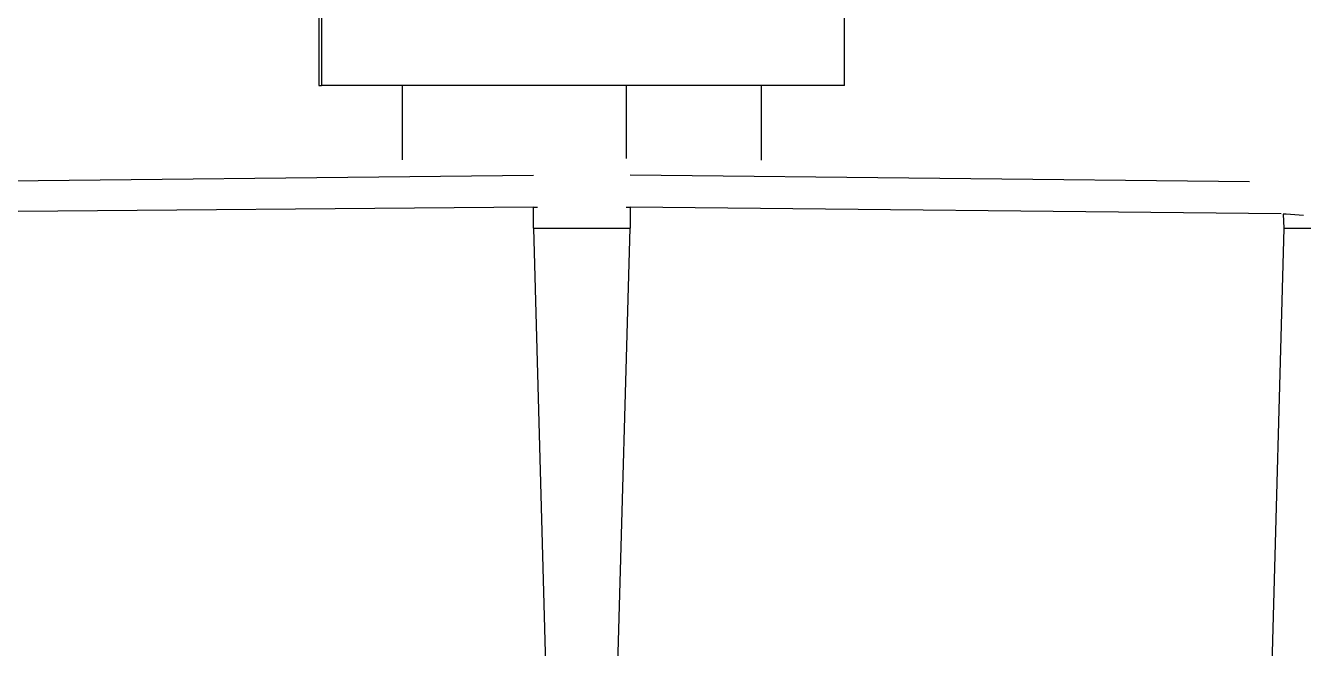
# Model space of a CAD drawing. Extents: x 0 to 16296672895, y -37409619871 to 0.
# Drawn here: x 16296672113.44 to 16296672151.12, y -37409617871.88 to -37409617853.52 of the extents above; entities that cross this region are included whole.
import ezdxf

# ---------------------------------------------------------------- set-up
doc = ezdxf.new("R2010")
doc.units = 0
doc.header["$LTSCALE"] = 10
doc.header["$MEASUREMENT"] = 0
doc.layers.add('1', color=7, linetype='CONTINUOUS')

msp = doc.modelspace()

# ---------------------------------------------------------------- linework, layer by layer
at = {"layer": '1', "color": 7, "linetype": 'Continuous'}
for p, q in [((16296672122.093109, -37409617844.088608), (16296672122.093109, -37409617855.288597)), ((16296672122.165039, -37409617844.088608), (16296672122.165039, -37409617855.288597)), ((16296672137.593109, -37409617855.288597), (16296672137.593109, -37409617844.088608)), ((16296672122.093109, -37409617855.288597), (16296672122.165039, -37409617855.288597)), ((16296672137.593109, -37409617855.288597), (16296672122.165039, -37409617855.288597)), ((16296672124.543119, -37409617855.288597), (16296672124.543119, -37409617857.483109)), ((16296672131.148899, -37409617855.288597), (16296672131.148899, -37409617857.443977)), ((16296672135.14311, -37409617857.487106), (16296672135.14311, -37409617855.288597)), ((16296672128.420219, -37409617858.879303), (16296672128.535311, -37409617858.879097)), ((16296672128.420219, -37409617859.490982), (16296672128.420219, -37409617858.879303)), ((16296672131.150921, -37409617858.879097), (16296672131.26601, -37409617858.879303)), ((16296672131.26601, -37409617858.879303), (16296672131.26601, -37409617859.490982)), ((16296672150.61047, -37409617859.086388), (16296672150.52103, -37409617859.08007)), ((16296672150.52103, -37409617859.08007), (16296672150.542561, -37409617859.490982)), ((16296672151.12162, -37409617859.122871), (16296672150.61047, -37409617859.086388)), ((16296672128.420219, -37409617859.490982), (16296672128.776649, -37409617872.366409)), ((16296672128.420219, -37409617859.490982), (16296672131.26601, -37409617859.490982)), ((16296672130.90958, -37409617872.366409), (16296672131.26601, -37409617859.490982)), ((16296672150.542561, -37409617859.490982), (16296672150.12508, -37409617874.571762)), ((16296672150.542561, -37409617859.490982), (16296672153.230511, -37409617859.490982))]:
    msp.add_line(p, q, dxfattribs=at)
for points in [[(16296672117.587681, -37409617854.809303, 0), (16296672120.041479, -37409617854.688103, 0), (16296672122.07316, -37409617854.608841, 0)], [(16296672137.612761, -37409617854.608948, 0), (16296672140.184521, -37409617854.712196, 0), (16296672142.09849, -37409617854.809303, 0)], [(16296672149.57218, -37409617854.802078, 0), (16296672151.129721, -37409617854.651787, 0), (16296672152.20188, -37409617854.541527, 0), (16296672152.68692, -37409617854.488068, 0), (16296672152.849171, -37409617854.469322, 0)], [(16296672110.11405, -37409617854.802116, 0), (16296672111.830879, -37409617854.9077, 0), (16296672113.859461, -37409617854.932793, 0), (16296672115.648529, -37409617854.895943, 0), (16296672117.587681, -37409617854.809303, 0)], [(16296672116.130461, -37409617857.768028, 0), (16296672116.69536, -37409617857.538841, 0), (16296672117.196039, -37409617856.877518, 0), (16296672117.508659, -37409617855.887543, 0), (16296672117.587681, -37409617854.809303, 0)], [(16296672142.09849, -37409617854.809303, 0), (16296672144.541349, -37409617854.910957, 0), (16296672146.732109, -37409617854.931923, 0), (16296672148.25057, -37409617854.891823, 0), (16296672149.57218, -37409617854.802078, 0)], [(16296672143.55574, -37409617857.768028, 0), (16296672142.99082, -37409617857.538841, 0), (16296672142.49012, -37409617856.877518, 0), (16296672142.1775, -37409617855.887543, 0), (16296672142.09849, -37409617854.809303, 0)], [(16296672149.57218, -37409617854.802078, 0), (16296672149.835489, -37409617856.009163, 0), (16296672150.555189, -37409617857.066162, 0), (16296672151.339399, -37409617857.58226, 0), (16296672152.156679, -37409617857.760773, 0)], [(16296672119.11573, -37409617857.637337, 0), (16296672117.91589, -37409617857.686607, 0), (16296672117.08462, -37409617857.723396, 0)], [(16296672117.10018, -37409617857.722687, 0), (16296672118.29282, -37409617857.670723, 0), (16296672119.230009, -37409617857.633018, 0)], [(16296672119.06205, -37409617857.63932, 0), (16296672119.12496, -37409617857.636887, 0), (16296672119.230009, -37409617857.632881, 0)], [(16296672123.574039, -37409617857.501518, 0), (16296672121.513929, -37409617857.555359, 0), (16296672120.478769, -37409617857.588181, 0), (16296672119.709129, -37409617857.615044, 0), (16296672119.230009, -37409617857.632881, 0)], [(16296672129.170931, -37409617857.440697, 0), (16296672126.76306, -37409617857.455902, 0), (16296672124.514219, -37409617857.48745, 0), (16296672122.567129, -37409617857.528763, 0), (16296672121.34026, -37409617857.561722, 0), (16296672120.460239, -37409617857.589012, 0), (16296672120.023451, -37409617857.603813, 0)], [(16296672125.472231, -37409617857.465317, 0), (16296672124.382311, -37409617857.484543, 0), (16296672123.574039, -37409617857.501518, 0)], [(16296672128.40749, -37409617857.43483, 0), (16296672127.38446, -37409617857.441994, 0), (16296672126.73428, -37409617857.448463, 0), (16296672126.095869, -37409617857.456261, 0), (16296672125.472231, -37409617857.465317, 0)], [(16296672128.40749, -37409617857.434799, 0), (16296672128.82696, -37409617857.432953, 0), (16296672129.15769, -37409617857.431953, 0)], [(16296672128.53392, -37409617857.931374, 0), (16296672128.83675, -37409617857.564194, 0), (16296672129.075239, -37409617857.440811, 0)], [(16296672129.15769, -37409617857.431953, 0), (16296672129.541401, -37409617857.431267, 0), (16296672129.84317, -37409617857.431107, 0)], [(16296672129.84317, -37409617857.431107, 0), (16296672130.22716, -37409617857.431374, 0), (16296672130.528549, -37409617857.431953, 0)], [(16296672139.734921, -37409617857.606354, 0), (16296672138.99555, -37409617857.581383, 0), (16296672137.694111, -37409617857.542976, 0), (16296672135.913691, -37409617857.501083, 0), (16296672133.35523, -37409617857.460411, 0), (16296672130.51531, -37409617857.440697, 0)], [(16296672131.152309, -37409617857.931374, 0), (16296672130.849541, -37409617857.564232, 0), (16296672130.61109, -37409617857.440826, 0)], [(16296672139.718809, -37409617857.605812, 0), (16296672140.20089, -37409617857.623283, 0), (16296672140.456221, -37409617857.632881, 0)], [(16296672140.62746, -37409617857.63945, 0), (16296672140.627451, -37409617857.63945, 0), (16296672140.627411, -37409617857.63945, 0), (16296672140.62678, -37409617857.63942, 0), (16296672140.616699, -37409617857.63903, 0), (16296672140.456221, -37409617857.632881, 0)], [(16296672147.754379, -37409617858.006187, 0), (16296672143.66848, -37409617857.773598, 0), (16296672140.456221, -37409617857.632881, 0)], [(16296672147.8759, -37409617858.014137, 0), (16296672143.80892, -37409617857.780746, 0), (16296672140.52029, -37409617857.635323, 0)], [(16296672114.838551, -37409617857.824997, 0), (16296672112.47971, -37409617857.888977, 0), (16296672110.34984, -37409617857.888924, 0), (16296672108.854059, -37409617857.844162, 0), (16296672107.529551, -37409617857.760773, 0)], [(16296672110.153299, -37409617858.126228, 0), (16296672114.04245, -37409617857.878464, 0), (16296672117.10018, -37409617857.722687, 0)], [(16296672110.153299, -37409617858.126213, 0), (16296672110.6553, -37409617858.106567, 0), (16296672111.632959, -37409617858.084007, 0), (16296672113.06629, -37409617858.05899, 0), (16296672114.92683, -37409617858.032211, 0), (16296672117.173861, -37409617858.004768, 0), (16296672120.59869, -37409617857.970993, 0), (16296672124.40711, -37409617857.945534, 0), (16296672128.41814, -37409617857.931557, 0)], [(16296672116.130461, -37409617857.768028, 0), (16296672115.401211, -37409617857.801727, 0), (16296672114.838551, -37409617857.824997, 0)], [(16296672128.53392, -37409617857.931374, 0), (16296672128.46908, -37409617857.931473, 0), (16296672128.41814, -37409617857.931557, 0)], [(16296672128.41814, -37409617857.931557, 0), (16296672128.418579, -37409617858.091164, 0), (16296672128.419041, -37409617858.301453, 0), (16296672128.419609, -37409617858.572952, 0), (16296672128.420219, -37409617858.879303, 0)], [(16296672131.152309, -37409617857.931374, 0), (16296672129.68601, -37409617857.930527, 0), (16296672128.53392, -37409617857.931374, 0)], [(16296672128.53392, -37409617857.931374, 0), (16296672128.53418, -37409617858.08609, 0), (16296672128.5345, -37409617858.304207, 0), (16296672128.534901, -37409617858.5839, 0), (16296672128.535311, -37409617858.879097, 0)], [(16296672131.152309, -37409617857.931374, 0), (16296672131.1521, -37409617858.091003, 0), (16296672131.151791, -37409617858.301292, 0), (16296672131.151381, -37409617858.572777, 0), (16296672131.150921, -37409617858.879097, 0)], [(16296672131.268089, -37409617857.931557, 0), (16296672131.203251, -37409617857.93145, 0), (16296672131.152309, -37409617857.931374, 0)], [(16296672131.268089, -37409617857.931557, 0), (16296672131.26782, -37409617858.042137, 0), (16296672131.267229, -37409617858.304367, 0), (16296672131.26601, -37409617858.879303, 0)], [(16296672149.53293, -37409617858.126213, 0), (16296672149.028999, -37409617858.106407, 0), (16296672148.04714, -37409617858.083687, 0), (16296672146.612749, -37409617858.058693, 0), (16296672144.75481, -37409617858.032089, 0), (16296672142.51095, -37409617858.004936, 0), (16296672139.092381, -37409617857.971764, 0), (16296672135.282061, -37409617857.946297, 0), (16296672131.268089, -37409617857.931557, 0)], [(16296672144.84643, -37409617857.824303, 0), (16296672144.126591, -37409617857.793701, 0), (16296672143.55574, -37409617857.768028, 0)], [(16296672152.156679, -37409617857.760773, 0), (16296672150.440081, -37409617857.860046, 0), (16296672148.45582, -37409617857.896957, 0), (16296672146.72036, -37409617857.880653, 0), (16296672144.84643, -37409617857.824303, 0)], [(16296672149.53293, -37409617858.126213, 0), (16296672148.53702, -37409617858.057587, 0), (16296672147.754379, -37409617858.006187, 0)], [(16296672149.53293, -37409617858.126213, 0), (16296672149.91087, -37409617858.230049, 0), (16296672150.23765, -37409617858.492432, 0), (16296672150.462311, -37409617859.076111, 0)], [(16296672149.53293, -37409617858.126244, 0), (16296672149.57048, -37409617858.128891, 0), (16296672149.58897, -37409617858.130203, 0)], [(16296672150.52103, -37409617859.08007, 0), (16296672150.519091, -37409617859.051041, 0), (16296672150.51631, -37409617859.022072, 0), (16296672150.512699, -37409617858.993202, 0), (16296672150.508249, -37409617858.964447, 0), (16296672150.50296, -37409617858.935829, 0), (16296672150.496861, -37409617858.907387, 0), (16296672150.489929, -37409617858.879128, 0), (16296672150.482189, -37409617858.851067, 0), (16296672150.47364, -37409617858.823273, 0), (16296672150.464291, -37409617858.795723, 0), (16296672150.45414, -37409617858.768448, 0), (16296672150.443211, -37409617858.741478, 0), (16296672150.431511, -37409617858.714844, 0), (16296672150.419041, -37409617858.68856, 0), (16296672150.405809, -37409617858.662643, 0), (16296672150.39184, -37409617858.637123, 0), (16296672150.37714, -37409617858.612022, 0), (16296672150.361719, -37409617858.587357, 0), (16296672150.345579, -37409617858.563141, 0), (16296672150.32876, -37409617858.539413, 0), (16296672150.311251, -37409617858.516167, 0), (16296672150.293091, -37409617858.493446, 0), (16296672150.274269, -37409617858.471268, 0), (16296672150.25481, -37409617858.449654, 0), (16296672150.234739, -37409617858.428589, 0), (16296672150.214069, -37409617858.408119, 0), (16296672150.19282, -37409617858.38826, 0), (16296672150.17099, -37409617858.369034, 0), (16296672150.148621, -37409617858.350433, 0), (16296672150.125731, -37409617858.332497, 0), (16296672150.10232, -37409617858.315224, 0), (16296672150.078421, -37409617858.298653, 0), (16296672150.05406, -37409617858.282761, 0), (16296672150.02924, -37409617858.267593, 0), (16296672150.004, -37409617858.253143, 0), (16296672149.97834, -37409617858.239433, 0), (16296672149.952299, -37409617858.226471, 0), (16296672149.9259, -37409617858.214272, 0), (16296672149.89916, -37409617858.202843, 0), (16296672149.872101, -37409617858.192192, 0), (16296672149.84473, -37409617858.182327, 0), (16296672149.817101, -37409617858.173264, 0), (16296672149.789209, -37409617858.165001, 0), (16296672149.761101, -37409617858.157547, 0), (16296672149.73278, -37409617858.150917, 0), (16296672149.70429, -37409617858.145103, 0), (16296672149.675631, -37409617858.140121, 0), (16296672149.646851, -37409617858.135971, 0), (16296672149.61795, -37409617858.13266, 0), (16296672149.58898, -37409617858.13018, 0)], [(16296672149.67874, -37409617858.136559, 0), (16296672149.628469, -37409617858.132988, 0), (16296672149.58898, -37409617858.13018, 0)], [(16296672149.755171, -37409617858.156059, 0), (16296672149.698009, -37409617858.151993, 0)], [(16296672149.999479, -37409617858.162804, 0), (16296672149.84971, -37409617858.167137, 0)], [(16296672149.84996, -37409617858.167213, 0), (16296672150.41938, -37409617858.570953, 0), (16296672150.61047, -37409617859.086418, 0)], [(16296672149.977289, -37409617858.157982, 0), (16296672150.09683, -37409617858.166649, 0), (16296672150.19076, -37409617858.1735, 0)], [(16296672150.362209, -37409617858.204514, 0), (16296672150.26704, -37409617858.183113, 0), (16296672150.19076, -37409617858.1735, 0)], [(16296672151.121611, -37409617859.122871, 0), (16296672150.832769, -37409617858.491249, 0), (16296672150.362209, -37409617858.204514, 0)], [(16296672151.309111, -37409617858.260223, 0), (16296672151.08898, -37409617858.250954, 0), (16296672150.82243, -37409617858.23658, 0), (16296672150.362249, -37409617858.204567, 0)], [(16296672128.420219, -37409617858.879303, 0), (16296672124.435631, -37409617858.906853, 0), (16296672120.62615, -37409617858.93441, 0), (16296672117.154869, -37409617858.96196, 0), (16296672114.17041, -37409617858.989517, 0), (16296672112.048929, -37409617859.013763, 0), (16296672110.47431, -37409617859.03801, 0), (16296672109.655519, -37409617859.05706, 0), (16296672109.22393, -37409617859.076111, 0)], [(16296672128.535311, -37409617858.879097, 0), (16296672130.00005, -37409617858.878227, 0), (16296672131.150921, -37409617858.879097, 0)], [(16296672150.462299, -37409617859.076111, 0), (16296672149.93877, -37409617859.055962, 0), (16296672148.910311, -37409617859.032761, 0), (16296672147.398861, -37409617859.007599, 0), (16296672145.43899, -37409617858.981003, 0), (16296672143.07814, -37409617858.953758, 0), (16296672139.484489, -37409617858.921387, 0), (16296672135.48107, -37409617858.895264, 0), (16296672131.26601, -37409617858.879303, 0)], [(16296672150.462299, -37409617859.076111, 0), (16296672150.50164, -37409617859.078758, 0), (16296672150.52103, -37409617859.08007, 0)], [(16296672115.866949, -37409617859.491203, 0), (16296672113.975809, -37409617859.491272, 0), (16296672112.684191, -37409617859.49099, 0)], [(16296672117.9382, -37409617859.490982, 0), (16296672116.751881, -37409617859.491226, 0), (16296672115.866949, -37409617859.491203, 0)], [(16296672120.937441, -37409617859.490997, 0), (16296672119.222719, -37409617859.491226, 0), (16296672117.9382, -37409617859.490982, 0)], [(16296672126.843121, -37409617859.491219, 0), (16296672124.78347, -37409617859.490982, 0), (16296672123.47274, -37409617859.491188, 0), (16296672122.190559, -37409617859.491158, 0), (16296672120.937441, -37409617859.490997, 0)], [(16296672128.420219, -37409617859.490982, 0), (16296672127.536369, -37409617859.491096, 0), (16296672126.843121, -37409617859.491219, 0)], [(16296672132.844191, -37409617859.491219, 0), (16296672131.96109, -37409617859.491074, 0), (16296672131.26601, -37409617859.490982, 0)], [(16296672138.748619, -37409617859.490997, 0), (16296672136.7967, -37409617859.491226, 0), (16296672135.496731, -37409617859.491058, 0), (16296672134.17901, -37409617859.491089, 0), (16296672132.844191, -37409617859.491219, 0)], [(16296672143.819269, -37409617859.491203, 0), (16296672142.21019, -37409617859.491043, 0), (16296672141.100719, -37409617859.491096, 0), (16296672139.94668, -37409617859.491226, 0), (16296672138.748619, -37409617859.490997, 0)], [(16296672147.002041, -37409617859.49099, 0), (16296672146.0198, -37409617859.491287, 0), (16296672145.32757, -37409617859.49115, 0), (16296672144.59362, -37409617859.49099, 0), (16296672143.819269, -37409617859.491203, 0)], [(16296672149.629259, -37409617859.491447, 0), (16296672148.919559, -37409617859.490982, 0), (16296672148.357229, -37409617859.49128, 0), (16296672147.71805, -37409617859.491241, 0), (16296672147.002041, -37409617859.49099, 0)], [(16296672150.512671, -37409617859.491203, 0), (16296672150.1597, -37409617859.491074, 0), (16296672149.629259, -37409617859.491447, 0)], [(16296672150.542561, -37409617859.490982, 0), (16296672150.528259, -37409617859.491074, 0), (16296672150.512671, -37409617859.491203, 0)]]:
    msp.add_polyline3d(points, dxfattribs=at)

doc.saveas('drawing.dxf')
